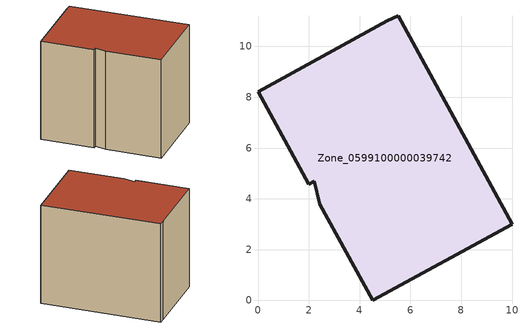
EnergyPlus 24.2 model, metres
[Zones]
Zone_0599100000039742
 floor ground (C_G): 4.51,0 2.43,3.8 2.21,4.69 2,4.57 0,8.22 5.08,11.01 5.52,11.22 10,3.01 z0
 wall outside (C_F): 4.51,0 10,3.01 5.52,11.22 5.08,11.01 0,8.22 2,4.57 2.21,4.69 2.43,3.8 4.51,0 z0:8.03
 roof outside (C_R): 2.43,3.8 4.51,0 10,3.01 5.52,11.22 5.08,11.01 0,8.22 2,4.57 2.21,4.69 z8.03
[BUILDING]
Pand.0599100000039742: North Axis=0; Terrain=City; Loads Convergence Tolerance Value=0.04; Temperature Convergence Tolerance Value=0.4; Solar Distribution=FullExterior; Maximum Number of Warmup Days=25; Minimum Number of Warmup Days=1
[Site:Location]
Rotterdam.The.Hague.AP_ZH_NLD Design_Conditions: Latitude=51.96; Longitude=4.45; Time Zone=1; Elevation=-4.5
[SITE:GROUNDTEMPERATURE:BUILDINGSURFACE]
18, 18, 18, 18, 18, 18, 18, 18, 18, 18, 18, 18
[MATERIAL] Thermal Absorptance=0.9; Solar Absorptance=0.7; Visible Absorptance=0.7
Name | Roughness | Thickness | Conductivity | Density | Specific Heat
G.TC.1965-1974 | MediumSmooth | 0.15 | 0.882353 | 540 | 1210
F.TC.1965-1974 | Rough | 0.3 | 0.697674 | 1920 | 840
R.TC.1965-1974 | MediumRough | 0.2 | 0.232558 | 1500 | 1000
[CONSTRUCTION]
C_G: G.TC.1965-1974
C_F: F.TC.1965-1974
C_R: R.TC.1965-1974
[ZONE]
Zone_0599100000039742: Type=1; Multiplier=1; Ceiling Height=Autocalculate; Volume=Autocalculate; Floor Area=autocalculate; Part of Total Floor Area=Yes
[ZONEINFILTRATION:DESIGNFLOWRATE]
Infil_Zone_0599100000039742: Zone or ZoneList or Space or SpaceList=Zone_0599100000039742; Schedule=AlwaysOn; Design Flow Rate Calculation Method=Flow/Area; Flow Rate per Floor Area=0.003; Constant Term Coefficient=1; Temperature Term Coefficient=0; Velocity Term Coefficient=0; Velocity Squared Term Coefficient=0
[HVACTEMPLATE:ZONE:IDEALLOADSAIRSYSTEM]
Zone_0599100000039742: Maximum Heating Supply Air Temperature=50; Minimum Cooling Supply Air Temperature=13; Maximum Heating Supply Air Humidity Ratio=0.0156; Minimum Cooling Supply Air Humidity Ratio=0.0077; Heating Limit=NoLimit; Cooling Limit=NoLimit; Dehumidification Control Type=ConstantSensibleHeatRatio; Cooling Sensible Heat Ratio=0.7; Dehumidification Setpoint=60; Humidification Control Type=None; Humidification Setpoint=30; Outdoor Air Method=None; Outdoor Air Flow Rate per Person=0.00944; Outdoor Air Flow Rate per Zone Floor Area=0; Outdoor Air Flow Rate per Zone=0; Demand Controlled Ventilation Type=None; Outdoor Air Economizer Type=NoEconomizer; Heat Recovery Type=None; Sensible Heat Recovery Effectiveness=0.7; Latent Heat Recovery Effectiveness=0.65
[ZONECONTROL:THERMOSTAT]
ThermostatControl_Zone_0599100000039742: Zone or ZoneList=Zone_0599100000039742; Control Type Schedule=DualSetpointControlType; Control 1=Thermostat_Zone_0599100000039742; Temperature Difference Between Cutout And Setpoint=0
[THERMOSTATSETPOINT:DUALSETPOINT]
Thermostat_Zone_0599100000039742: Heating Setpoint Temperature Schedule=HeatingSetpoint_Zone_0599100000039742; Cooling Setpoint Temperature Schedule=CoolingSetpoint_Zone_0599100000039742
[SCHEDULE:COMPACT]
HeatingSetpoint_Zone_0599100000039742: Through: 12/31, For: AllDays, Until: 24:00, 21
CoolingSetpoint_Zone_0599100000039742: Through: 12/31, For: AllDays, Until: 24:00, 24
DualSetpointControlType: Through: 12/31, For: AllDays, Until: 24:00, 4
AlwaysOn: Through: 12/31, For: AllDays, Until: 24:00, 1
